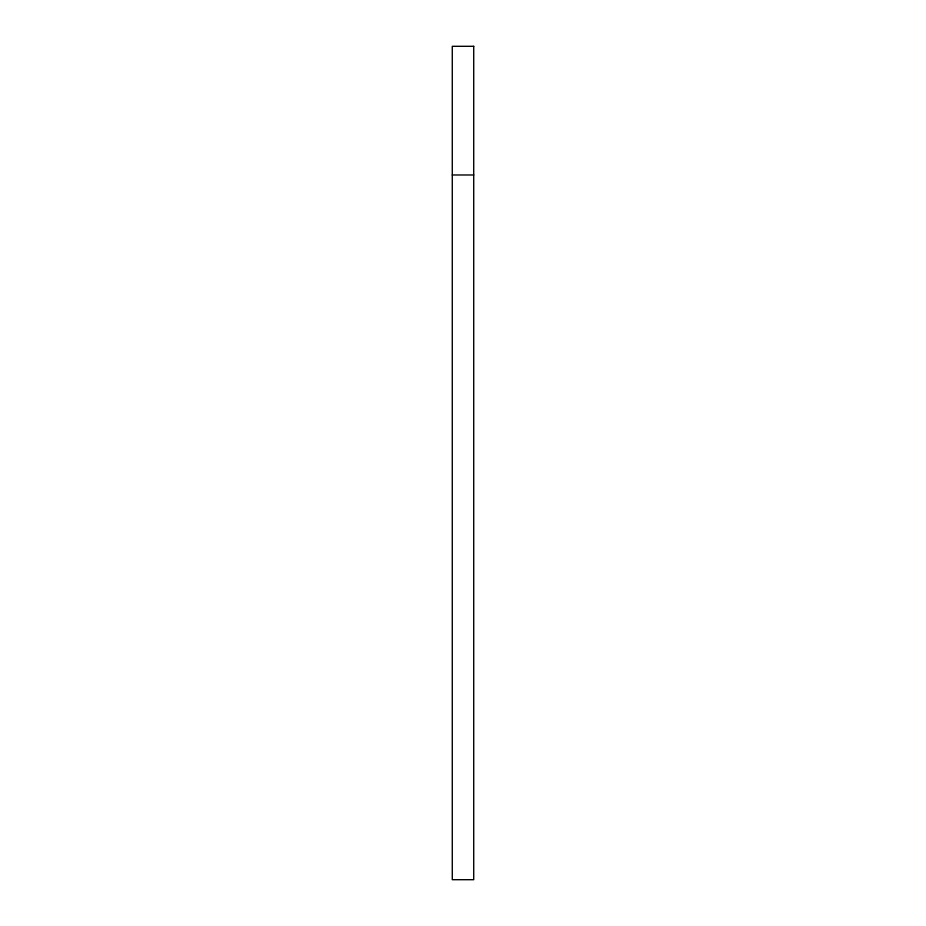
<?xml version="1.0" encoding="UTF-8"?>
<svg xmlns="http://www.w3.org/2000/svg" width="926" height="926" viewBox="0 0 926 926"><rect width="100%" height="100%" fill="white"/><g stroke="black" fill="none" stroke-linecap="round" stroke-linejoin="round"><path stroke-width="1.39" d="M452.282 174.979L473.718 174.979M473.718 46.3L452.282 46.3L452.282 879.7L473.718 879.7L473.718 46.3"/></g></svg>
